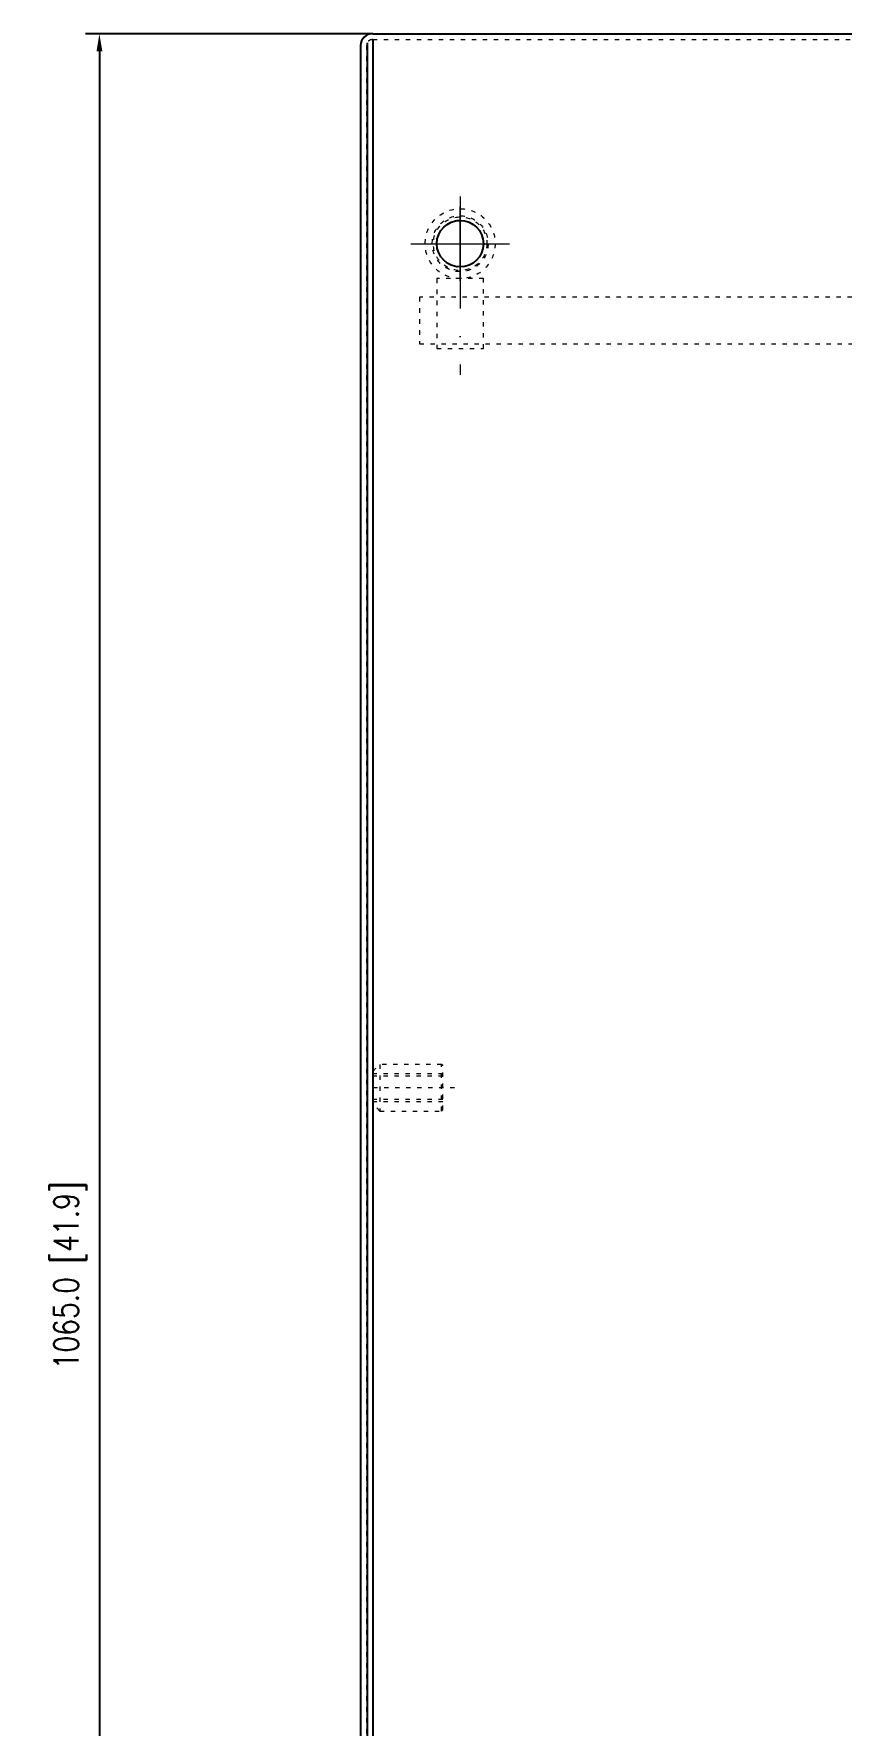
# Model space of a CAD drawing. Header units: millimetres. Extents: x 13152 to 35014, y -6229 to -226.
# Drawn here: x 28467 to 28814, y -1890 to -1165 of the extents above; entities that cross this region are included whole.
import ezdxf

# ---------------------------------------------------------------- set-up
doc = ezdxf.new("R2010")
doc.units = ezdxf.units.MM
doc.header["$LTSCALE"] = 4
doc.linetypes.add('ACAD_ISO03W100', pattern=[1.18, 0.47, -0.71])
doc.linetypes.add('ACAD_ISO10W100', pattern=[18, 12, -3, 0, -3])
doc.layers.add('标注、文本', color=3, linetype='Continuous', lineweight=25)
doc.styles.add('TH_GBDIM', font='romans.shx', dxfattribs={"width": 0.8, "bigfont": 'gbcbig.shx'})
doc.dimstyles.new('TH_GBDIM1', dxfattribs={"dimscale": 3, "dimtxt": 3.5, "dimasz": 2.5, "dimexe": 2, "dimexo": 0, "dimgap": 1.5, "dimtad": 1, "dimdec": 1, "dimzin": 0, "dimdsep": 46, "dimtxsty": 'TH_GBDIM', "dimcen": 2.5, "dimclrd": 3, "dimclre": 256, "dimclrt": 2, "dimadec": 0, "dimazin": 0, "dimtfac": 0.714286, "dimtdec": 1, "dimtmove": 0, "dimatfit": 3, "dimfxl": 1, "dimtzin": 0, "dimlwd": -1, "dimlwe": -1, "dimarcsym": 0})

# ---------------------------------------------------------------- blocks, each defined once
blk = doc.blocks.new('*D267')
at = {"layer": 'Defpoints', "color": 0, "transparency": 16777216}
for p in [(28612.48, -1164.63), (28495.41, -2229.64), (28612.48, -2229.64)]:
    blk.add_point(p, dxfattribs=at)
at = {"layer": '标注、文本', "transparency": 16777216}
for p, q in [((28612.48, -1164.63), (28489.41, -1164.63)), ((28612.48, -2229.64), (28489.41, -2229.64))]:
    blk.add_line(p, q, dxfattribs=at)
at = {"layer": '标注、文本', "color": 3, "transparency": 16777216}
blk.add_line((28495.41, -1172.13), (28495.41, -2222.14), dxfattribs=at)
for points in [[(28494.16, -1172.13), (28496.66, -1172.13), (28495.41, -1164.63)], [(28494.16, -2222.14), (28496.66, -2222.14), (28495.41, -2229.64)]]:
    blk.add_solid(points, dxfattribs=at)
at = {"layer": '标注、文本', "color": 2, "transparency": 16777216, "insert": (28482.91, -1697.14), "char_height": 10.5, "attachment_point": 5, "rotation": 90, "style": 'TH_GBDIM'}
blk.add_mtext('1065.0 [41.9]', dxfattribs=at)

msp = doc.modelspace()

# ---------------------------------------------------------------- linework, layer by layer
at = {"layer": '标注、文本'}
for p, q in [((28607.48, -1164.63), (28607.48, -1164.64)), ((28607.48, -1164.63), (28607.48, -1164.64)), ((28610.23, -1164.63), (28610.23, -1164.64)), ((28610.23, -1164.63), (28610.23, -1164.64)), ((28612.48, -1167.13), (28612.73, -1167.13)), ((28612.73, -1164.63), (29191.98, -1164.63)), ((28612.73, -1164.63), (28612.73, -1164.64)), ((28612.73, -1164.64), (29423.93, -1164.64)), ((28612.73, -1167.13), (28612.73, -2195.64)), ((28607.48, -1169.63), (28607.48, -2224.64)), ((28610.23, -1168.54), (28610.23, -2195.64))]:
    msp.add_line(p, q, dxfattribs=at)
at = {"layer": '标注、文本', "color": 2, "linetype": 'ACAD_ISO03W100', "lineweight": 18}
for p, q in [((28609.98, -1164.63), (28609.98, -1164.64)), ((28609.98, -1164.63), (28609.98, -1164.64)), ((28612.73, -1167.13), (29192.48, -1167.13)), ((28609.98, -1169.63), (28609.98, -2224.64)), ((28640.2, -1269.64), (28640.2, -1299.64)), ((28660.2, -1269.64), (28640.2, -1269.64)), ((28660.2, -1299.64), (28660.2, -1269.64)), ((28632.73, -1277.63), (28632.73, -1297.63)), ((29172.23, -1277.63), (28632.73, -1277.63)), ((28632.73, -1297.63), (29172.23, -1297.63)), ((28640.2, -1299.64), (28660.2, -1299.64)), ((28612.73, -1609.64), (28615.73, -1606.64)), ((28612.73, -1609.64), (28612.73, -1623.64)), ((28642.23, -1606.64), (28615.73, -1606.64)), ((28615.73, -1606.64), (28615.73, -1626.64)), ((28642.73, -1607.14), (28642.23, -1606.64)), ((28642.23, -1626.64), (28642.23, -1606.64)), ((28642.73, -1626.14), (28642.73, -1607.14)), ((28642.73, -1610.64), (28612.73, -1610.64)), ((28642.73, -1611.64), (28612.73, -1611.64)), ((28647.73, -1616.64), (28612.73, -1616.64)), ((28642.73, -1621.64), (28612.73, -1621.64)), ((28642.73, -1622.64), (28612.73, -1622.64)), ((28615.73, -1626.64), (28612.73, -1623.64)), ((28615.73, -1626.64), (28642.23, -1626.64)), ((28642.23, -1626.64), (28642.73, -1626.14))]:
    msp.add_line(p, q, dxfattribs=at)
at = {"layer": '标注、文本', "color": 1, "linetype": 'ACAD_ISO10W100', "lineweight": 18}
for p, q in [((28650.2, -1234.38), (28650.2, -1310.91)), ((28650.2, -1270.51), (28650.2, -1238.76)), ((28628.98, -1254.64), (28671.42, -1254.64)), ((28633.9, -1254.64), (28666.49, -1254.64))]:
    msp.add_line(p, q, dxfattribs=at)
at = {"layer": '标注、文本', "color": 2, "linetype": 'ACAD_ISO03W100', "lineweight": 18}
for radius in [15, 12, 11.5]:
    msp.add_circle((28650.2, -1254.64), radius, dxfattribs=at)
at = {"layer": '标注、文本'}
msp.add_circle((28650.2, -1254.64), 10, dxfattribs=at)
for start, end in [(87.13403, 180.03567), (90, 92.866)]:
    msp.add_arc((28612.48, -1169.63), 5, start, end, dxfattribs=at)
at = {"layer": '标注、文本', "color": 2, "linetype": 'ACAD_ISO03W100', "lineweight": 18}
for centre, radius, end in [((28612.48, -1169.63), 2.5, 180.03567), ((28650.2, -1254.64), 10, 0)]:
    msp.add_arc(centre, radius, 90, end, dxfattribs=at)

# ---------------------------------------------------------------- dimensions: what is measured, and where the dimension line sits
at = {"layer": '标注、文本'}
dim = msp.add_linear_dim(base=(28495.41, -2229.64), p1=(28612.48, -1164.63), p2=(28612.48, -2229.64), angle=90, dimstyle='TH_GBDIM1', dxfattribs=at)
dim.commit()
dim.dimension.update_dxf_attribs({"geometry": '*D267', "text_midpoint": (28482.91, -1697.14)})

doc.saveas('drawing.dxf')
